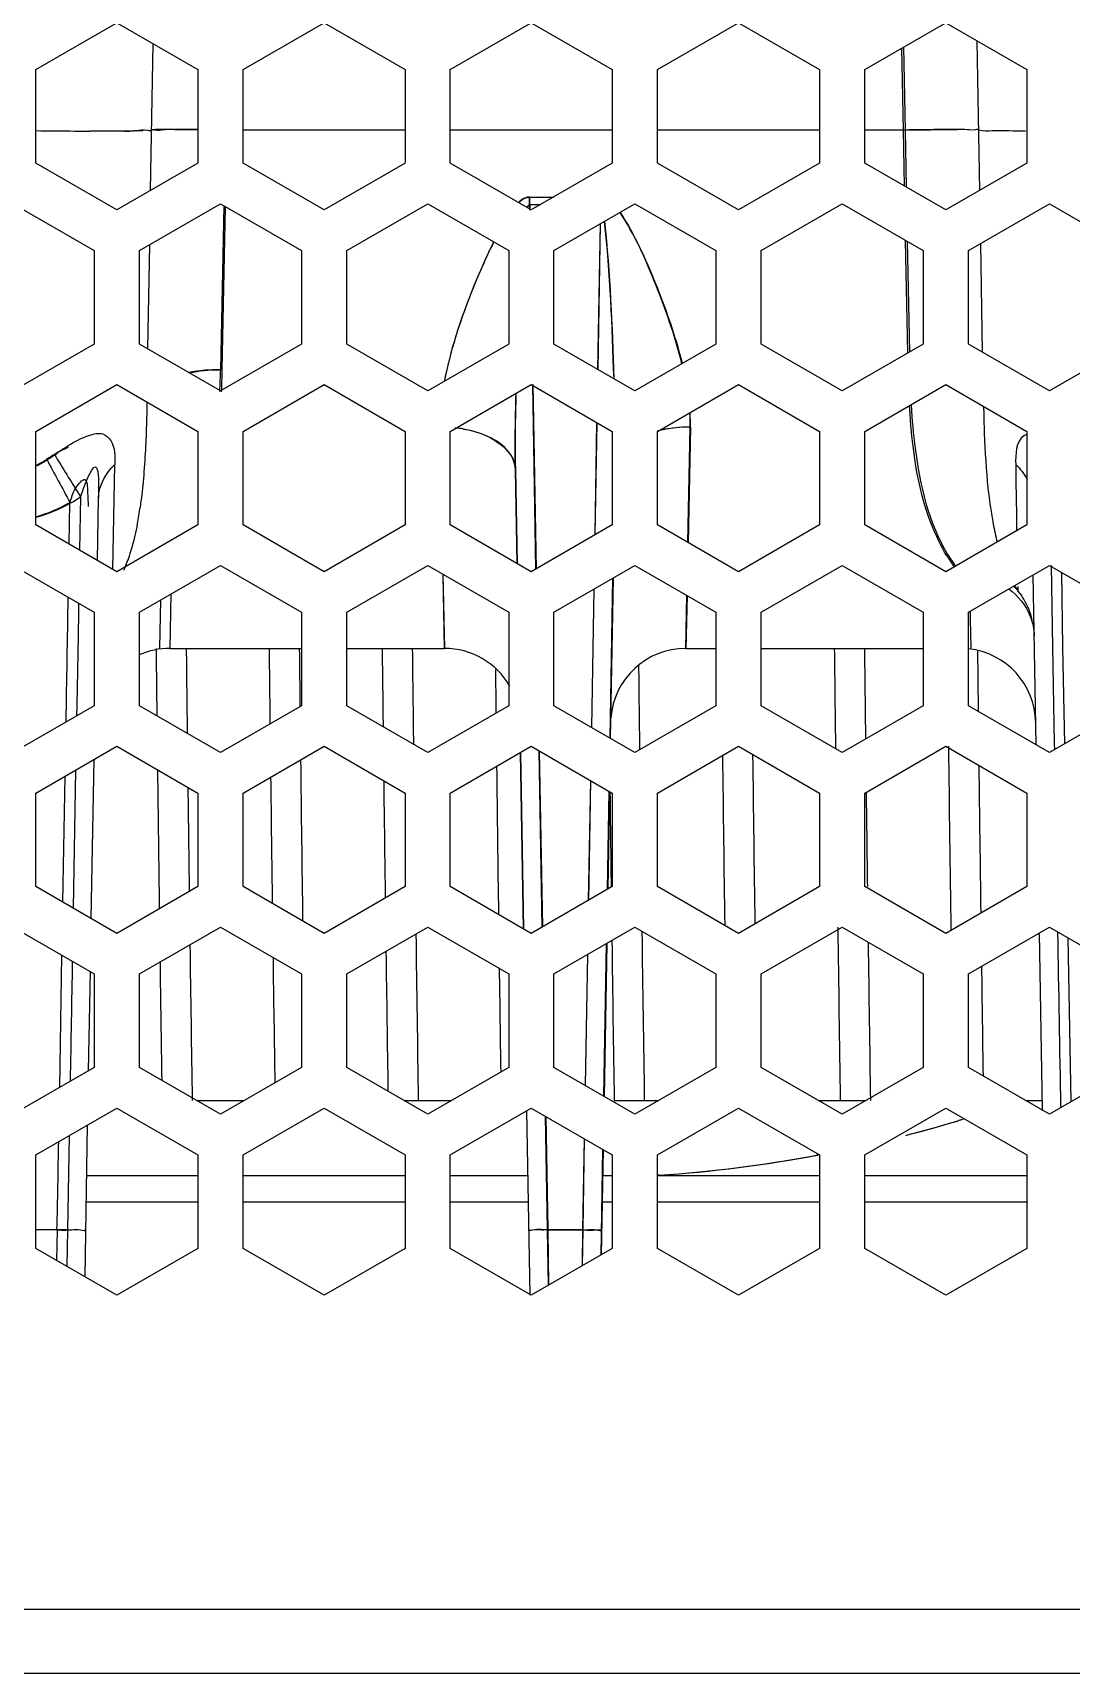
# Model space of a CAD drawing. Header units: millimetres. Extents: x 10297564 to 11610295, y -9287743 to -8409454.
# Drawn here: x 10495121 to 10495674, y -9079488 to -9078614 of the extents above; entities that cross this region are included whole.
import ezdxf

# ---------------------------------------------------------------- set-up
doc = ezdxf.new("R2010")
doc.units = ezdxf.units.MM
doc.header["$LTSCALE"] = 100
doc.layers.add('-0', color=7, linetype='Continuous')

# ---------------------------------------------------------------- blocks, each defined once
blk = doc.blocks.new('인버터 외형도')
at = {"layer": '-0', "linetype": 'Continuous'}
for p, q in [((94486.44, 52167.98), (94518.79, 52186.66)), ((94518.79, 52186.66), (94551.15, 52167.98)), ((94569.21, 52167.98), (94601.56, 52186.66)), ((94601.56, 52186.66), (94633.92, 52167.98)), ((94651.98, 52167.98), (94684.33, 52186.66)), ((94684.33, 52186.66), (94716.69, 52167.98)), ((94734.74, 52167.98), (94767.1, 52186.66)), ((94767.1, 52186.66), (94799.46, 52167.98)), ((94817.51, 52167.98), (94849.87, 52186.66)), ((94849.87, 52186.66), (94882.22, 52167.98)), ((94863.46, 52119.78), (94862.42, 52179.41)), ((94532.29, 52119.73), (94533.31, 52178.27)), ((94832.94, 52143.85), (94832.37, 52176.55)), ((94833.04, 52176.94), (94833.61, 52143.85)), ((94486.44, 52130.61), (94486.44, 52167.98)), ((94551.15, 52167.98), (94551.15, 52130.61)), ((94569.21, 52130.61), (94569.21, 52167.98)), ((94633.92, 52167.98), (94633.92, 52130.61)), ((94651.98, 52130.61), (94651.98, 52167.98)), ((94716.69, 52167.98), (94716.69, 52130.61)), ((94734.74, 52130.61), (94734.74, 52167.98)), ((94799.46, 52167.98), (94799.46, 52130.61)), ((94817.51, 52130.61), (94817.51, 52167.98)), ((94882.22, 52167.98), (94882.22, 52130.61)), ((94633.92, 52143.85), (94569.21, 52143.85)), ((94633.92, 52143.85), (94569.21, 52143.85)), ((94716.69, 52143.85), (94651.98, 52143.85)), ((94716.69, 52143.85), (94651.98, 52143.85)), ((94799.46, 52143.85), (94734.74, 52143.85)), ((94799.46, 52143.85), (94734.74, 52143.85)), ((94832.94, 52143.85), (94817.51, 52143.85)), ((94833.61, 52143.85), (94817.51, 52143.85)), ((94833.37, 52121.46), (94832.94, 52143.85)), ((94833.61, 52143.85), (94834.07, 52121.06)), ((94518.79, 52111.93), (94486.44, 52130.61)), ((94551.15, 52130.61), (94518.79, 52111.93)), ((94601.56, 52111.93), (94569.21, 52130.61)), ((94633.92, 52130.61), (94601.56, 52111.93)), ((94684.33, 52111.93), (94651.98, 52130.61)), ((94716.69, 52130.61), (94684.33, 52111.93)), ((94767.1, 52111.93), (94734.74, 52130.61)), ((94799.46, 52130.61), (94767.1, 52111.93)), ((94849.87, 52111.93), (94817.51, 52130.61)), ((94882.22, 52130.61), (94849.87, 52111.93)), ((94477.41, 52114.42), (94509.76, 52095.74)), ((94527.82, 52095.74), (94560.18, 52114.42)), ((94560.18, 52114.42), (94592.53, 52095.74)), ((94610.59, 52095.74), (94642.95, 52114.42)), ((94642.95, 52114.42), (94675.3, 52095.74)), ((94683.66, 52114.06), (94683.66, 52117.1)), ((94683.66, 52117.1), (94693.27, 52117.1)), ((94683.69, 52111.92), (94683.66, 52114.06)), ((94683.66, 52114.06), (94688.02, 52114.06)), ((94683.73, 52114.06), (94683.73, 52117.1)), ((94683.73, 52117.1), (94693.27, 52117.1)), ((94683.73, 52114.06), (94683.77, 52111.92)), ((94683.73, 52114.06), (94688.02, 52114.06)), ((94693.36, 52095.74), (94725.72, 52114.42)), ((94725.72, 52114.42), (94758.07, 52095.74)), ((94776.13, 52095.74), (94808.48, 52114.42)), ((94808.48, 52114.42), (94840.84, 52095.74)), ((94858.9, 52095.74), (94891.25, 52114.42)), ((94891.25, 52114.42), (94923.61, 52095.74)), ((94561.56, 52113.62), (94560.22, 52048.12)), ((94560.89, 52048.12), (94562.19, 52113.26)), ((94711.88, 52106.43), (94710.87, 52048.27)), ((94710.94, 52048.23), (94711.96, 52106.48)), ((94509.76, 52095.74), (94509.76, 52058.38)), ((94527.82, 52058.38), (94527.82, 52095.74)), ((94531.18, 52056.44), (94531.91, 52098.1)), ((94592.53, 52095.74), (94592.53, 52058.38)), ((94610.59, 52058.38), (94610.59, 52095.74)), ((94675.3, 52095.74), (94675.3, 52058.38)), ((94693.36, 52058.38), (94693.36, 52095.74)), ((94758.07, 52095.74), (94758.07, 52058.38)), ((94776.13, 52058.38), (94776.13, 52095.74)), ((94834.71, 52054.84), (94833.8, 52099.81)), ((94834.5, 52099.4), (94835.38, 52055.23)), ((94840.84, 52095.74), (94840.84, 52058.38)), ((94858.9, 52058.38), (94858.9, 52095.74)), ((94864.59, 52055.09), (94863.83, 52098.59)), ((94509.76, 52058.38), (94477.41, 52039.7)), ((94560.18, 52039.7), (94527.82, 52058.38)), ((94592.53, 52058.38), (94560.18, 52039.7)), ((94642.95, 52039.7), (94610.59, 52058.38)), ((94675.3, 52058.38), (94642.95, 52039.7)), ((94725.72, 52039.7), (94693.36, 52058.38)), ((94758.07, 52058.38), (94725.72, 52039.7)), ((94808.48, 52039.7), (94776.13, 52058.38)), ((94840.84, 52058.38), (94808.48, 52039.7)), ((94891.25, 52039.7), (94858.9, 52058.38)), ((94923.61, 52058.38), (94891.25, 52039.7)), ((94486.44, 52023.5), (94518.79, 52042.19)), ((94518.79, 52042.19), (94551.15, 52023.5)), ((94569.21, 52023.5), (94601.56, 52042.19)), ((94601.56, 52042.19), (94633.92, 52023.5)), ((94651.98, 52023.5), (94684.33, 52042.19)), ((94684.33, 52042.19), (94716.69, 52023.5)), ((94686.19, 51968.54), (94684.91, 52042.2)), ((94684.99, 52042.2), (94686.27, 51968.59)), ((94734.74, 52023.5), (94767.1, 52042.19)), ((94767.1, 52042.19), (94799.46, 52023.5)), ((94817.51, 52023.5), (94849.87, 52042.19)), ((94849.87, 52042.19), (94882.22, 52023.5)), ((94530.81, 52035.24), (94530.8, 52034.45)), ((94486.44, 51986.14), (94486.44, 52023.5)), ((94551.15, 52023.5), (94551.15, 51986.14)), ((94569.21, 51986.14), (94569.21, 52023.5)), ((94633.92, 52023.5), (94633.92, 51986.14)), ((94651.98, 51986.14), (94651.98, 52023.5)), ((94710.5, 52027.08), (94709.71, 51982.12)), ((94709.79, 51982.16), (94710.57, 52027.03)), ((94716.69, 52023.5), (94716.69, 51986.14)), ((94734.74, 51986.14), (94734.74, 52023.5)), ((94746.86, 51979.15), (94747.78, 52025.2)), ((94747.86, 52025.2), (94746.95, 51979.1)), ((94799.46, 52023.5), (94799.46, 51986.14)), ((94817.51, 51986.14), (94817.51, 52023.5)), ((94882.22, 52023.5), (94882.22, 51986.14)), ((94493.98, 52014.09), (94494.55, 52013.16)), ((94517.23, 51968.37), (94517.96, 52010.25)), ((94677.98, 52008.25), (94678.64, 51970.75)), ((94678.72, 51970.7), (94678.06, 52008.25)), ((94504.3, 51997.33), (94503.91, 51976.05)), ((94511.07, 51971.92), (94511.51, 51997)), ((94499.77, 51978.44), (94500.08, 51995.14)), ((94518.79, 51967.46), (94486.44, 51986.14)), ((94551.15, 51986.14), (94518.79, 51967.46)), ((94601.56, 51967.46), (94569.21, 51986.14)), ((94633.92, 51986.14), (94601.56, 51967.46)), ((94684.33, 51967.46), (94651.98, 51986.14)), ((94716.69, 51986.14), (94684.33, 51967.46)), ((94767.1, 51967.46), (94734.74, 51986.14)), ((94799.46, 51986.14), (94767.1, 51967.46)), ((94849.87, 51967.46), (94817.51, 51986.14)), ((94882.22, 51986.14), (94849.87, 51967.46)), ((94878.16, 51985.85), (94878.18, 51984.61)), ((94878.18, 51984.61), (94878.2, 51983.63)), ((94477.41, 51969.95), (94509.76, 51951.27)), ((94527.82, 51951.27), (94560.18, 51969.95)), ((94560.18, 51969.95), (94592.53, 51951.27)), ((94610.59, 51951.27), (94642.95, 51969.95)), ((94642.95, 51969.95), (94675.3, 51951.27)), ((94693.36, 51951.27), (94725.72, 51969.95)), ((94725.72, 51969.95), (94758.07, 51951.27)), ((94776.13, 51951.27), (94808.48, 51969.95)), ((94808.48, 51969.95), (94840.84, 51951.27)), ((94858.9, 51951.27), (94891.25, 51969.95)), ((94891.25, 51969.95), (94923.61, 51951.27)), ((94891.93, 51969.96), (94892.51, 51937.3)), ((94649.06, 51966.42), (94649.65, 51936.84)), ((94649.73, 51936.84), (94649.13, 51966.38)), ((94715.81, 51900.94), (94716.93, 51964.88)), ((94717.01, 51964.92), (94715.89, 51900.9)), ((94885.96, 51898.28), (94884.78, 51966.21)), ((94896.69, 51937.37), (94896.17, 51967.11)), ((94540.04, 51936.84), (94540.47, 51958.57)), ((94709.34, 51960.49), (94708.37, 51905.24)), ((94708.45, 51905.2), (94709.41, 51960.54)), ((94746.02, 51936.84), (94746.44, 51957.98)), ((94746.53, 51957.93), (94746.1, 51936.84)), ((94503.47, 51951.38), (94503.3, 51941.89)), ((94503.53, 51954.86), (94503.47, 51951.38)), ((94509.76, 51951.27), (94509.76, 51913.91)), ((94527.82, 51913.91), (94527.82, 51951.27)), ((94536.28, 51956.16), (94535.9, 51936.93)), ((94592.53, 51951.27), (94592.53, 51913.91)), ((94610.59, 51913.91), (94610.59, 51951.27)), ((94675.3, 51951.27), (94675.3, 51913.91)), ((94693.36, 51913.91), (94693.36, 51951.27)), ((94758.07, 51951.27), (94758.07, 51913.91)), ((94776.13, 51913.91), (94776.13, 51951.27)), ((94840.84, 51951.27), (94840.84, 51913.91)), ((94858.9, 51913.91), (94858.9, 51951.27)), ((94859.55, 51951.65), (94859.61, 51948.64)), ((94859.61, 51948.64), (94859.85, 51936.93)), ((94503.3, 51941.89), (94502.8, 51914.03)), ((94892.51, 51937.3), (94893.19, 51898.97)), ((94897.37, 51898.76), (94896.69, 51937.37)), ((94540.04, 51936.84), (94592.53, 51936.84)), ((94540.04, 51936.84), (94592.53, 51936.84)), ((94610.59, 51936.84), (94649.73, 51936.84)), ((94610.59, 51936.84), (94649.65, 51936.84)), ((94746.02, 51936.84), (94758.07, 51936.84)), ((94746.1, 51936.84), (94758.07, 51936.84)), ((94776.13, 51936.84), (94840.84, 51936.84)), ((94776.13, 51936.84), (94840.84, 51936.84)), ((94509.76, 51913.91), (94477.41, 51895.23)), ((94502.8, 51914.03), (94502.72, 51909.85)), ((94560.18, 51895.23), (94527.82, 51913.91)), ((94592.53, 51913.91), (94560.18, 51895.23)), ((94642.95, 51895.23), (94610.59, 51913.91)), ((94675.3, 51913.91), (94642.95, 51895.23)), ((94725.72, 51895.23), (94693.36, 51913.91)), ((94758.07, 51913.91), (94725.72, 51895.23)), ((94808.48, 51895.23), (94776.13, 51913.91)), ((94840.84, 51913.91), (94808.48, 51895.23)), ((94891.25, 51895.23), (94858.9, 51913.91)), ((94923.61, 51913.91), (94891.25, 51895.23)), ((94486.44, 51879.03), (94518.79, 51897.71)), ((94518.79, 51897.71), (94551.15, 51879.03)), ((94569.21, 51879.03), (94601.56, 51897.71)), ((94601.56, 51897.71), (94633.92, 51879.03)), ((94651.98, 51879.03), (94684.33, 51897.71)), ((94684.33, 51897.71), (94716.69, 51879.03)), ((94734.74, 51879.03), (94767.1, 51897.71)), ((94767.1, 51897.71), (94799.46, 51879.03)), ((94817.51, 51879.03), (94849.87, 51897.71)), ((94849.87, 51897.71), (94882.22, 51879.03)), ((94893.19, 51898.97), (94893.24, 51896.37)), ((94508.58, 51828.89), (94509.69, 51892.46)), ((94679.96, 51895.19), (94681.18, 51824.81)), ((94681.26, 51824.76), (94680.03, 51895.23)), ((94688.69, 51825.51), (94687.46, 51895.91)), ((94687.54, 51895.86), (94688.77, 51825.56)), ((94497.27, 51835.42), (94498.14, 51885.79)), ((94502.34, 51888.22), (94501.38, 51833.05)), ((94486.44, 51841.67), (94486.44, 51879.03)), ((94551.15, 51879.03), (94551.15, 51841.67)), ((94569.21, 51841.67), (94569.21, 51879.03)), ((94633.92, 51879.03), (94633.92, 51841.67)), ((94651.98, 51841.67), (94651.98, 51879.03)), ((94708, 51884.05), (94707.17, 51836.18)), ((94707.24, 51836.22), (94708.08, 51884)), ((94714.76, 51840.56), (94715.44, 51879.75)), ((94715.52, 51879.71), (94714.84, 51840.61)), ((94716.69, 51879.03), (94716.69, 51841.67)), ((94734.74, 51841.67), (94734.74, 51879.03)), ((94799.46, 51879.03), (94799.46, 51841.67)), ((94817.51, 51841.67), (94817.51, 51879.03)), ((94882.22, 51879.03), (94882.22, 51841.67)), ((94518.79, 51822.99), (94486.44, 51841.67)), ((94551.15, 51841.67), (94518.79, 51822.99)), ((94601.56, 51822.99), (94569.21, 51841.67)), ((94633.92, 51841.67), (94601.56, 51822.99)), ((94684.33, 51822.99), (94651.98, 51841.67)), ((94716.69, 51841.67), (94684.33, 51822.99)), ((94767.1, 51822.99), (94734.74, 51841.67)), ((94799.46, 51841.67), (94767.1, 51822.99)), ((94849.87, 51822.99), (94817.51, 51841.67)), ((94882.22, 51841.67), (94849.87, 51822.99)), ((94477.41, 51825.48), (94509.76, 51806.8)), ((94527.82, 51806.8), (94560.18, 51825.48)), ((94560.18, 51825.48), (94592.53, 51806.8)), ((94610.59, 51806.8), (94642.95, 51825.48)), ((94642.95, 51825.48), (94675.3, 51806.8)), ((94693.36, 51806.8), (94725.72, 51825.48)), ((94725.72, 51825.48), (94758.07, 51806.8)), ((94776.13, 51806.8), (94808.48, 51825.48)), ((94808.48, 51825.48), (94840.84, 51806.8)), ((94858.9, 51806.8), (94891.25, 51825.48)), ((94888.51, 51752.34), (94887.27, 51823.18)), ((94891.25, 51825.48), (94923.61, 51806.8)), ((94899.89, 51755.74), (94898.74, 51821.16)), ((94495.98, 51761.48), (94496.89, 51814.23)), ((94706.79, 51814.55), (94705.88, 51762.21)), ((94705.95, 51762.17), (94706.87, 51814.6)), ((94713.32, 51757.92), (94714.38, 51818.94)), ((94714.46, 51818.98), (94713.4, 51757.87)), ((94507.52, 51768.14), (94508.21, 51807.7)), ((94509.76, 51806.8), (94509.76, 51769.44)), ((94527.82, 51769.44), (94527.82, 51806.8)), ((94592.53, 51806.8), (94592.53, 51769.44)), ((94610.59, 51769.44), (94610.59, 51806.8)), ((94675.3, 51806.8), (94675.3, 51769.44)), ((94693.36, 51769.44), (94693.36, 51806.8)), ((94758.07, 51806.8), (94758.07, 51769.44)), ((94776.13, 51769.44), (94776.13, 51806.8)), ((94840.84, 51806.8), (94840.84, 51769.44)), ((94858.9, 51769.44), (94858.9, 51806.8)), ((94509.76, 51769.44), (94477.41, 51750.76)), ((94560.18, 51750.76), (94527.82, 51769.44)), ((94592.53, 51769.44), (94560.18, 51750.76)), ((94642.95, 51750.76), (94610.59, 51769.44)), ((94675.3, 51769.44), (94642.95, 51750.76)), ((94725.72, 51750.76), (94693.36, 51769.44)), ((94758.07, 51769.44), (94725.72, 51750.76)), ((94808.48, 51750.76), (94776.13, 51769.44)), ((94840.84, 51769.44), (94808.48, 51750.76)), ((94891.25, 51750.76), (94858.9, 51769.44)), ((94923.61, 51769.44), (94891.25, 51750.76)), ((94550.66, 51756.25), (94569.7, 51756.25)), ((94633.43, 51756.25), (94639.19, 51756.25)), ((94639.19, 51756.25), (94652.47, 51756.25)), ((94717.44, 51756.25), (94729.48, 51756.25)), ((94729.48, 51756.25), (94735.23, 51756.25)), ((94798.97, 51756.25), (94807.74, 51756.25)), ((94807.74, 51756.25), (94818, 51756.25)), ((94881.73, 51756.25), (94888.44, 51756.25)), ((94486.44, 51734.56), (94518.79, 51753.24)), ((94518.79, 51753.24), (94551.15, 51734.56)), ((94569.21, 51734.56), (94601.56, 51753.24)), ((94601.56, 51753.24), (94633.92, 51734.56)), ((94651.98, 51734.56), (94684.33, 51753.24)), ((94682.45, 51752.16), (94683.74, 51678.51)), ((94683.82, 51678.51), (94682.53, 51752.21)), ((94684.33, 51753.24), (94716.69, 51734.56)), ((94690.8, 51704.54), (94690, 51749.97)), ((94690.09, 51749.92), (94690.88, 51704.54)), ((94734.74, 51734.56), (94767.1, 51753.24)), ((94767.1, 51753.24), (94799.46, 51734.56)), ((94817.51, 51734.56), (94849.87, 51753.24)), ((94849.87, 51753.24), (94882.22, 51734.56)), ((94855.83, 51748.48), (94855.07, 51748.25)), ((94499.76, 51742.25), (94499.07, 51704.54)), ((94506.08, 51685.86), (94507.14, 51746.52)), ((94705.51, 51741.02), (94704.87, 51704.54)), ((94704.94, 51704.54), (94705.58, 51740.98)), ((94486.44, 51697.2), (94486.44, 51734.56)), ((94551.15, 51734.56), (94551.15, 51697.2)), ((94569.21, 51697.2), (94569.21, 51734.56)), ((94633.92, 51734.56), (94633.92, 51697.2)), ((94651.98, 51697.2), (94651.98, 51734.56)), ((94712.21, 51694.62), (94712.95, 51736.72)), ((94713.03, 51736.68), (94712.29, 51694.67)), ((94716.69, 51734.56), (94716.69, 51697.2)), ((94734.74, 51697.2), (94734.74, 51734.56)), ((94799.4, 51734.6), (94798.24, 51734.38)), ((94799.4, 51734.6), (94798.73, 51734.47)), ((94799.46, 51734.56), (94799.46, 51697.2)), ((94817.51, 51697.2), (94817.51, 51734.56)), ((94882.22, 51734.56), (94882.22, 51697.2)), ((94551.15, 51726.16), (94506.78, 51726.16)), ((94633.92, 51726.16), (94569.21, 51726.16)), ((94682.91, 51726.16), (94651.98, 51726.16)), ((94716.69, 51726.16), (94712.76, 51726.16)), ((94799.46, 51726.16), (94734.74, 51726.16)), ((94735.37, 51726.37), (94734.85, 51726.33)), ((94735.42, 51726.39), (94734.87, 51726.36)), ((94882.22, 51726.16), (94817.51, 51726.16)), ((94551.15, 51715.58), (94506.6, 51715.58)), ((94633.92, 51715.58), (94569.21, 51715.58)), ((94683.09, 51715.58), (94651.98, 51715.58)), ((94716.69, 51715.58), (94712.58, 51715.58)), ((94799.46, 51715.58), (94734.74, 51715.58)), ((94882.22, 51715.58), (94817.51, 51715.58)), ((94494.92, 51704.54), (94486.44, 51704.54)), ((94499.08, 51704.54), (94486.44, 51704.54)), ((94494.92, 51704.54), (94494.73, 51692.29)), ((94499.08, 51704.54), (94498.84, 51689.88)), ((94691.16, 51682.46), (94690.79, 51704.54)), ((94690.8, 51704.54), (94704.87, 51704.54)), ((94690.87, 51704.54), (94691.24, 51682.51)), ((94704.94, 51704.54), (94690.88, 51704.54)), ((94704.87, 51704.54), (94704.64, 51690.25)), ((94704.72, 51690.3), (94704.96, 51704.54)), ((94518.79, 51678.52), (94486.44, 51697.2)), ((94551.15, 51697.2), (94518.79, 51678.52)), ((94601.56, 51678.52), (94569.21, 51697.2)), ((94633.92, 51697.2), (94601.56, 51678.52)), ((94684.33, 51678.52), (94651.98, 51697.2)), ((94716.69, 51697.2), (94684.33, 51678.52)), ((94767.1, 51678.52), (94734.74, 51697.2)), ((94799.46, 51697.2), (94767.1, 51678.52)), ((94849.87, 51678.52), (94817.51, 51697.2)), ((94882.22, 51697.2), (94849.87, 51678.52)), ((86767.06, 51553.09), (97918.36, 51553.09)), ((86767.06, 51527.51), (97918.36, 51527.51))]:
    blk.add_line(p, q, dxfattribs=at)
for centre, radius, start, end in [((94523.44, 54890.15), 2746.76, 269.23075, 269.55057), ((94522.33, 54848.81), 2705.42, 269.2426, 269.56755), ((94517.78, 54193.62), 2050.21, 269.5561, 269.72376), ((94516.85, 54148.43), 2005.02, 269.57322, 269.74396), ((94538.58, 50973.87), 1170.21, 89.38884, 89.698), ((94681.25, 52084.32), 46.8, 32.52616, 34.70714), ((94851.36, 52009.42), 202.93, 153.75194, 154.62831), ((94848.48, 52010.79), 199.82, 153.73813, 154.56347), ((94560.04, 51985.27), 62.86, 89.22461, 90.489), ((94156.97, 52055.98), 403.32, 357.65024, 358.88384), ((94159.98, 52055.95), 400.99, 357.62214, 358.88227), ((94776.71, 52019.38), 129.35, 168.55994, 169.20893), ((94537.43, 52034.33), 6.63, 173.33292, 178.98598), ((94675.13, 52026.58), 72.66, 358.91645, 3.34886), ((94675.14, 52026.58), 72.73, 358.91976, 3.39952), ((94648.84, 51976.53), 48.66, 80.21899, 83.73504), ((94746.15, 51981.45), 43.68, 99.7572, 105.29905), ((94512.5, 51984.37), 35.2, 111.89539, 114.56944), ((94466.63, 52050.01), 44.74, 296.32534, 302.70578), ((96357.7, 53006.26), 2114.98, 208.03001, 208.5599), ((96074.56, 52975.67), 1850.1, 211.34871, 211.92478), ((94469.04, 52049.57), 62.66, 286.14725, 299.69059), ((94379.42, 52014.63), 150.2, 349.25904, 351.81311), ((95016.13, 52014.54), 149.97, 188.20386, 190.76271), ((94904.25, 52006.88), 63.27, 211.51712, 216.29967), ((94904.85, 52006.96), 63.28, 210.98964, 216.08611), ((94863.44, 51947.11), 19.9, 45.02969, 47.24522), ((94913.6, 51984), 42.42, 211.5635, 214.57526), ((94863.57, 51947.24), 19.72, 43.3541, 45.029), ((94863.77, 51947.43), 19.45, 39.97907, 43.35837), ((94855.15, 51941.2), 30.06, 30.43196, 38.51713), ((94855.07, 51941.17), 30.15, 13.55404, 30.39664), ((94540.04, 51906.74), 30.1, 90.00019, 114.15612), ((139678.63, 52441.15), 45146.98, 180.640114, 180.674442), ((139678.63, 52441.15), 45134.94, 180.640105, 180.683506), ((139723.78, 52441.15), 45146.98, 180.640035, 180.678152), ((139723.78, 52441.15), 45134.94, 180.640206, 180.669325), ((139768.93, 52441.15), 45146.98, 180.640035, 180.679993), ((139768.93, 52441.15), 45134.94, 180.640393, 180.689059), ((94649.65, 51906.74), 30.1, 29.98617, 89.99987), ((94746.1, 51906.74), 30.1, 90.00013, 175.70443), ((139949.52, 52441.15), 45146.98, 180.640035, 180.691095), ((139949.52, 52441.15), 45134.94, 180.640206, 180.686001), ((94855.71, 51906.74), 30.1, 1, 83.77258), ((139994.66, 52441.15), 45134.94, 180.641669, 180.672401), ((139814.07, 52441.15), 45146.98, 180.650713, 180.672675), ((139859.22, 52441.15), 45134.94, 180.648832, 180.69148), ((139994.66, 52441.15), 45146.98, 180.689675, 180.782907), ((139723.78, 52441.15), 45134.94, 180.696561, 180.778612), ((139904.37, 52441.15), 45146.98, 180.694186, 180.780625), ((139904.37, 52441.15), 45134.94, 180.69421, 180.779828), ((139678.63, 52441.15), 45146.98, 180.701796, 180.771953), ((139723.78, 52441.15), 45146.98, 180.705139, 180.769522), ((139814.07, 52441.15), 45146.98, 180.699662, 180.775073), ((139994.66, 52441.15), 45134.94, 180.699763, 180.77435), ((139678.63, 52441.15), 45134.94, 180.710869, 180.763394), ((139768.93, 52441.15), 45146.98, 180.707348, 180.766477), ((139859.22, 52441.15), 45146.98, 180.713414, 180.760825), ((139949.52, 52441.15), 45134.94, 180.713582, 180.761005), ((139768.93, 52441.15), 45134.94, 180.78491, 180.869467), ((139859.22, 52441.15), 45146.98, 180.787987, 180.869235), ((139859.22, 52441.15), 45134.94, 180.783764, 180.869467), ((139949.52, 52441.15), 45146.98, 180.781398, 180.869235), ((139949.52, 52441.15), 45134.94, 180.789316, 180.869467), ((139678.63, 52441.15), 45134.94, 180.790388, 180.869467), ((139723.78, 52441.15), 45146.98, 180.796877, 180.860279), ((139768.93, 52441.15), 45146.98, 180.793464, 180.864603), ((139678.63, 52441.15), 45146.98, 180.798941, 180.859052), ((139814.07, 52441.15), 45146.98, 180.802428, 180.854803), ((139994.66, 52441.15), 45134.94, 180.801344, 180.857061), ((94698.37, 52266.99), 541.9, 284.48634, 286.40038), ((94698.55, 52266.16), 541.05, 284.67483, 286.42446), ((94698.45, 52266.69), 541.58, 286.40054, 286.78432), ((94698.42, 52266.58), 541.49, 286.42429, 286.8152), ((94698.48, 52266.58), 541.47, 286.78433, 287.00414), ((82663.55, 51954.82), 11833.99, 358.788184, 358.959165), ((94698.35, 52267.42), 542.31, 273.91373, 280.61377), ((94698.37, 52268.96), 543.83, 273.9068, 280.6353), ((94497.5, 51853.13), 148.61, 268.9995, 270.42448)]:
    blk.add_arc(centre, radius, start, end, dxfattribs=at)
for points, knots in [([(94532.71, 52143.85), (94532.7, 52143.36), (94529.5, 52144.1), (94526, 52143.11), (94517.51, 52143.57), (94511.49, 52143.42), (94507.89, 52143.43)], [0, 0, 0, 0, 0.059048, 0.245313, 0.565347, 1, 1, 1, 1]), ([(94529.17, 52143.58), (94528.03, 52143.54), (94520.94, 52143.39), (94513.84, 52143.41), (94507.89, 52143.43)], [0, 0, 0, 0, 0.160693, 1, 1, 1, 1]), ([(94544.75, 52144.06), (94543.17, 52144.07), (94539.03, 52144.03), (94534.87, 52144.2), (94532.32, 52143.92)], [0, 0, 0, 0, 0.381527, 1, 1, 1, 1]), ([(94532.71, 52143.85), (94532.72, 52144.23), (94535.22, 52143.58), (94537.88, 52144.35), (94544.17, 52143.95), (94548.57, 52144.04), (94551.13, 52144.01)], [0, 0, 0, 0, 0.061237, 0.257495, 0.583226, 1, 1, 1, 1]), ([(94857.49, 52144.06), (94855.81, 52144.07), (94847.63, 52144.07), (94839.45, 52143.96), (94832.94, 52143.85)], [0, 0, 0, 0, 0.205104, 1, 1, 1, 1]), ([(94833.61, 52143.85), (94839.01, 52143.95), (94845.99, 52144.04), (94852.97, 52144.07), (94854.56, 52144.07)], [0, 0, 0, 0, 0.7722, 1, 1, 1, 1]), ([(94863.04, 52143.85), (94863.03, 52144.29), (94860.07, 52143.48), (94858.9, 52144.05), (94857.49, 52144.06)], [0, 0, 0, 0, 0.237851, 1, 1, 1, 1]), ([(94863.18, 52143.78), (94863.15, 52143.79), (94863.1, 52143.8), (94863.04, 52143.83), (94863.04, 52143.85)], [0, 0, 0, 0, 0.693277, 1, 1, 1, 1]), ([(94881.72, 52143.42), (94877.3, 52143.41), (94871.16, 52143.69), (94864.89, 52143.38), (94863.18, 52143.78)], [0, 0, 0, 0, 0.716183, 1, 1, 1, 1]), ([(94682.47, 52116.93), (94681.84, 52116.76), (94680.67, 52116.18), (94679.68, 52115.36), (94679.22, 52114.93)], [0, 0, 0, 0, 0.506799, 1, 1, 1, 1]), ([(94683.66, 52117.1), (94683.45, 52117.1), (94683.05, 52117.07), (94682.66, 52116.99), (94682.47, 52116.93)], [0, 0, 0, 0, 0.505929, 1, 1, 1, 1]), ([(94682.61, 52112.88), (94682.72, 52113.13), (94683.02, 52113.61), (94683.48, 52113.94), (94683.73, 52114.06)], [0, 0, 0, 0, 0.492902, 1, 1, 1, 1]), ([(94682.68, 52116.97), (94682.85, 52117.01), (94683.2, 52117.07), (94683.55, 52117.1), (94683.73, 52117.1)], [0, 0, 0, 0, 0.494403, 1, 1, 1, 1]), ([(94683.22, 52113.46), (94683.28, 52113.61), (94683.35, 52113.84), (94683.56, 52114.07), (94683.65, 52114.06)], [0, 0, 0, 0, 0.638351, 1, 1, 1, 1]), ([(94744.51, 52050.5), (94742.08, 52060.5), (94735.04, 52080.57), (94726.6, 52100.25), (94720.71, 52109.48)], [0, 0, 0, 0, 0.484403, 1, 1, 1, 1]), ([(94721.99, 52107.51), (94727.37, 52098.45), (94735.54, 52079.58), (94742.23, 52060.2), (94744.58, 52050.57)], [0, 0, 0, 0, 0.515222, 1, 1, 1, 1]), ([(94649.79, 52043.9), (94650.62, 52048.24), (94655.09, 52066.25), (94661.94, 52083.61), (94668, 52096.38)], [0, 0, 0, 0, 0.23805, 1, 1, 1, 1]), ([(94668.03, 52096.62), (94665.98, 52092.29), (94658.62, 52075.61), (94652.6, 52058.22), (94649.94, 52045.03)], [0, 0, 0, 0, 0.262292, 1, 1, 1, 1]), ([(94530.8, 52034.45), (94530.75, 52031.63), (94530.51, 52021.23), (94529.98, 52010.82), (94529.26, 52003.27)], [0, 0, 0, 0, 0.270756, 1, 1, 1, 1]), ([(94850.31, 51973.8), (94847.89, 51977.75), (94838.94, 51996.56), (94836.36, 52017.64), (94835.41, 52033.68)], [0, 0, 0, 0, 0.22372, 1, 1, 1, 1]), ([(94836.07, 52033.91), (94836.4, 52028.2), (94838.16, 52007.86), (94842.98, 51987.06), (94850.6, 51974.38)], [0, 0, 0, 0, 0.278828, 1, 1, 1, 1]), ([(94864.97, 52033.38), (94865.02, 52030.75), (94865.26, 52020.78), (94865.78, 52010.8), (94866.47, 52003.49)], [0, 0, 0, 0, 0.263942, 1, 1, 1, 1]), ([(94507.76, 52021.92), (94509.5, 52022.47), (94512.97, 52023.41), (94518.25, 52018.61), (94518.01, 52013.5), (94517.95, 52010.25)], [0, 0, 0, 0, 0.282884, 0.493955, 1, 1, 1, 1]), ([(94657.1, 52024.48), (94660, 52023.98), (94668.57, 52021.91), (94677.95, 52014.46), (94678.06, 52008.25)], [0, 0, 0, 0, 0.321165, 1, 1, 1, 1]), ([(94677.98, 52008.25), (94677.95, 52009.87), (94675.53, 52018.43), (94666, 52022.52), (94659.26, 52024.04)], [0, 0, 0, 0, 0.189967, 1, 1, 1, 1]), ([(94882.05, 52022.27), (94881.88, 52022.2), (94881.54, 52022.05), (94881.23, 52021.86), (94881.08, 52021.76)], [0, 0, 0, 0, 0.505987, 1, 1, 1, 1]), ([(94504.3, 51997.33), (94505.7, 52001.58), (94511.66, 52017.4), (94511.58, 52001.14), (94511.51, 51997)], [0, 0, 0, 0, 0.519474, 1, 1, 1, 1]), ([(94877.79, 52010.25), (94877.82, 52008), (94877.94, 51999.87), (94878.07, 51991.74), (94878.16, 51985.85)], [0, 0, 0, 0, 0.276319, 1, 1, 1, 1]), ([(94500.08, 51995.14), (94500.77, 51997.02), (94501.29, 52000.09), (94506.92, 52006.65), (94507.12, 51998.27), (94507.32, 51995.36), (94507.3, 51993.47)], [0, 0, 0, 0, 0.27265, 0.505964, 0.743545, 1, 1, 1, 1]), ([(94878.61, 51961.52), (94878.62, 51961.2), (94878.64, 51960.67), (94878.66, 51960.13), (94878.67, 51959.92)], [0, 0, 0, 0, 0.598705, 1, 1, 1, 1]), ([(94499.07, 51704.54), (94500.8, 51704.52), (94502.43, 51705.2), (94506.38, 51704.02), (94506.41, 51704.74)], [0, 0, 0, 0, 0.706741, 1, 1, 1, 1]), ([(94683.28, 51704.74), (94683.29, 51704.23), (94686.5, 51705), (94687.79, 51704.52), (94689.29, 51704.6)], [0, 0, 0, 0, 0.252144, 1, 1, 1, 1]), ([(94690.88, 51704.54), (94689.11, 51704.51), (94687.46, 51705.21), (94683.37, 51704), (94683.36, 51704.74)], [0, 0, 0, 0, 0.70612, 1, 1, 1, 1]), ([(94704.87, 51704.54), (94705.53, 51704.53), (94706.86, 51704.51), (94708.19, 51704.52), (94708.85, 51704.52)], [0, 0, 0, 0, 0.502474, 1, 1, 1, 1]), ([(94704.94, 51704.54), (94706.71, 51704.51), (94708.33, 51705.2), (94712.42, 51704.01), (94712.42, 51704.74)], [0, 0, 0, 0, 0.706783, 1, 1, 1, 1]), ([(94708.85, 51704.52), (94709.54, 51704.53), (94710.63, 51704.56), (94711.73, 51704.6), (94712.11, 51704.67)], [0, 0, 0, 0, 0.639185, 1, 1, 1, 1]), ([(94712.11, 51704.67), (94712.17, 51704.68), (94712.24, 51704.69), (94712.34, 51704.72), (94712.34, 51704.74)], [0, 0, 0, 0, 0.724375, 1, 1, 1, 1])]:
    blk.add_open_spline(points, degree=3, knots=knots, dxfattribs=at)
for points in [[(94679.26, 52114.89), (94680.23, 52115.81), (94681.38, 52116.66), (94682.68, 52116.97)], [(94713.44, 52107.33), (94715.71, 52086.51), (94716.5, 52065.54), (94717.23, 52044.6)], [(94713.51, 52107.37), (94715.8, 52086.52), (94716.58, 52065.52), (94717.31, 52044.55)], [(94719.78, 52110.99), (94720.56, 52109.86), (94721.29, 52108.69), (94721.99, 52107.51)], [(94560.22, 52048.12), (94556.02, 52048.18), (94551.77, 52047.84), (94547.65, 52046.99)], [(94547.82, 52046.89), (94551.65, 52047.71), (94555.59, 52048.09), (94559.51, 52048.13)], [(94677.98, 52008.25), (94677.81, 52018.29), (94677.96, 52028.33), (94678.24, 52038.36)], [(94678.06, 52008.25), (94677.88, 52018.4), (94678.03, 52028.57), (94678.33, 52038.72)], [(94659.26, 52024.04), (94657.52, 52024.43), (94655.75, 52024.72), (94653.97, 52024.91)], [(94747.78, 52025.2), (94743.97, 52025.25), (94740.13, 52024.88), (94736.41, 52024.04)], [(94747.86, 52025.2), (94744.81, 52025.24), (94741.75, 52025.01), (94738.75, 52024.49)], [(94497.86, 52016.38), (94495.4, 52015.26), (94493.05, 52013.87), (94490.81, 52012.36)], [(94493.98, 52014.09), (94495.71, 52015.4), (94497.49, 52016.66), (94499.33, 52017.81)], [(94499.33, 52017.81), (94501.97, 52019.48), (94504.78, 52020.98), (94507.76, 52021.92)], [(94881.08, 52021.76), (94877.79, 52019.5), (94877.72, 52014.24), (94877.8, 52010.25)], [(94493.98, 52014.09), (94491.63, 52012.37), (94489.12, 52010.83), (94486.48, 52009.59)], [(94511.51, 51997.01), (94511.6, 52001.91), (94514.34, 52006.93), (94517.95, 52010.25)], [(94877.8, 52010.25), (94879.64, 52008.55), (94881.26, 52006.52), (94882.39, 52004.28)], [(94529.26, 52003.27), (94528.95, 51999.92), (94528.56, 51996.57), (94528.08, 51993.25)], [(94866.47, 52003.49), (94866.8, 52000.03), (94867.19, 51996.58), (94867.69, 51993.14)], [(94486.47, 51989.19), (94492.77, 51990.93), (94498.85, 51993.73), (94504.3, 51997.33)], [(94526.98, 51986.64), (94525.76, 51980.25), (94524.09, 51973.86), (94521.47, 51967.9)], [(94868.79, 51986.53), (94869.26, 51984.08), (94869.8, 51981.64), (94870.43, 51979.22)], [(94498.52, 51907.42), (94498.81, 51924.03), (94499.1, 51940.64), (94499.39, 51957.26)], [(94875.02, 51960.66), (94878.75, 51957.87), (94881.91, 51953.96), (94883.62, 51949.62)], [(94883.62, 51949.62), (94884.6, 51947.14), (94885.16, 51944.43), (94885.2, 51941.76)], [(94894.51, 51823.6), (94894.91, 51800.18), (94895.33, 51776.77), (94895.75, 51753.35)], [(94501.01, 51811.85), (94500.73, 51795.86), (94500.45, 51779.88), (94500.16, 51763.89)]]:
    blk.add_open_spline(points, degree=3, dxfattribs=at)

msp = doc.modelspace()

# ---------------------------------------------------------------- block references
at = {"xscale": 1.333333333333333, "yscale": 1.333333333333333, "zscale": 1.333333333333333}
msp.add_blockref('인버터 외형도', (10369140.57, -9148190.99), dxfattribs=at)

doc.saveas('drawing.dxf')
